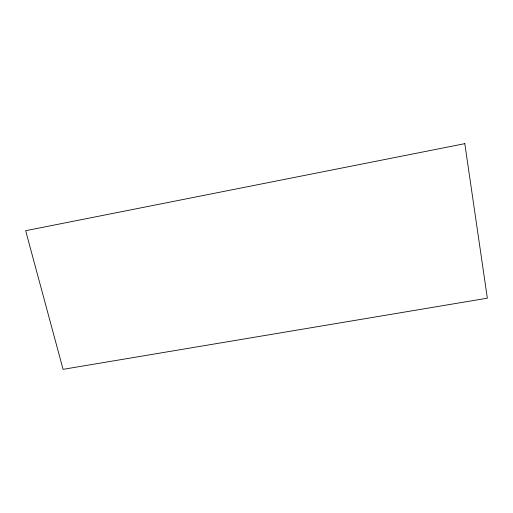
<?xml version="1.0" encoding="UTF-8"?>
<svg xmlns="http://www.w3.org/2000/svg" width="513" height="513" viewBox="0 0 513 513"><rect width="100%" height="100%" fill="white"/><g stroke="black" fill="none" stroke-linecap="round" stroke-linejoin="round"><path stroke-width="0.77" d="M464.804 143.659L25.65 230.703L63.08 369.341L487.35 298.181L464.804 143.659"/></g></svg>
